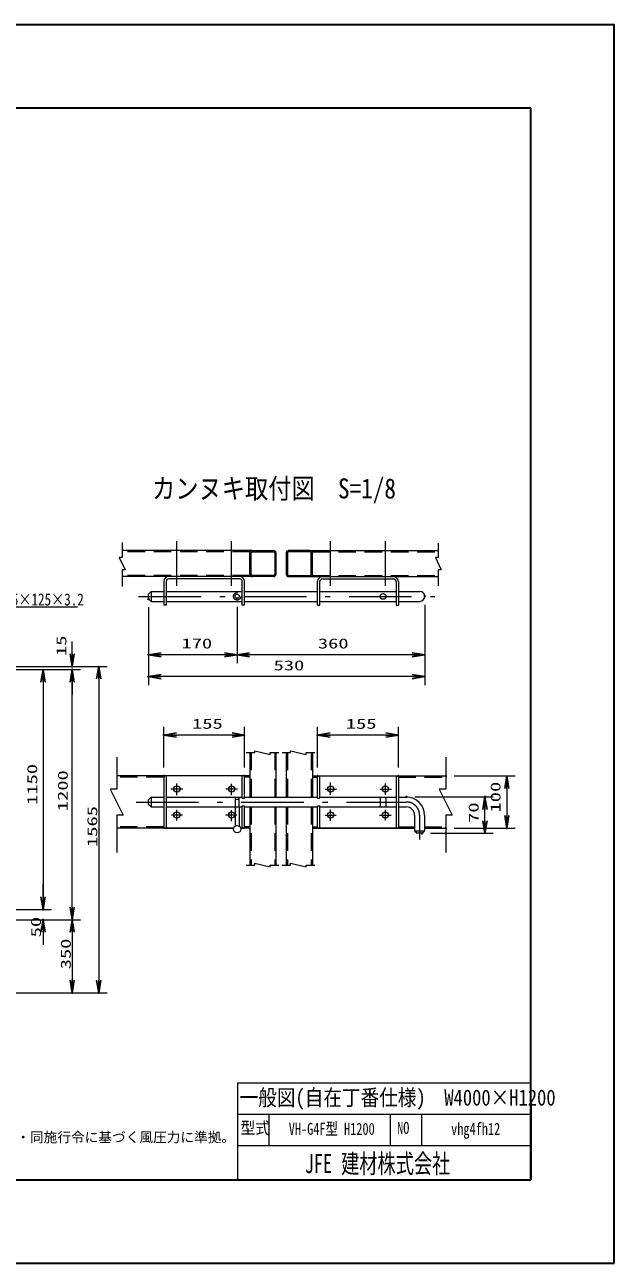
# Model space of a CAD drawing. Units: millimetres, scale not verified, with parts at other scales. Extents: x -4200 to 4200, y -2970 to 2970.
# Drawn here: x 1372 to 4200, y -2970 to 2970 of the extents above; entities that cross this region are included whole.
import ezdxf
from ezdxf.enums import TextEntityAlignment as Align

# ---------------------------------------------------------------- set-up
doc = ezdxf.new("R2010")
doc.units = ezdxf.units.MM
doc.header["$LTSCALE"] = 10
doc.header["$PDMODE"] = 32
doc.header["$PDSIZE"] = 5
doc.linetypes.add('USER1', pattern=[50.5, 30, -9, 2.5, -9])
doc.linetypes.add('USER2', pattern=[12.6, 8.4, -4.2])
for name, color, linetype, lineweight in [('0-0_2', 4, 'Continuous', 18), ('0-1_0', 7, 'Continuous', 25), ('0-3_30', 3, 'USER1', 9), ('0-4_6', 7, 'Continuous', 9), ('0-5_12', 7, 'Continuous', 9), ('0-6_18', 7, 'Continuous', 9), ('0-7_14', 7, 'Continuous', 9), ('0-8_23', 7, 'USER2', 9), ('0-9_1', 7, 'Continuous', 9), ('0-A_15', 7, 'Continuous', 9), ('1-2_22', 7, 'Continuous', 9), ('1-A_D-TTL-TXT', 2, 'Continuous', 25)]:
    doc.layers.add(name, color=color, linetype=linetype, lineweight=lineweight)
for name, color, linetype in [('0-2_Defpoints', 7, 'Continuous'), ('0-B_33', 3, 'Continuous'), ('1-9_32', 7, 'Continuous')]:
    doc.layers.add(name, color=color, linetype=linetype)
doc.styles.add('ＭＳ ゴシック', font='')
doc.styles.get('ＭＳ ゴシック').set_extended_font_data('MS Gothic')

# ---------------------------------------------------------------- blocks, each defined once
blk = doc.blocks.new('_OPEN')
at = {"layer": '0-1_0'}
blk.add_line((-10, 1.667), (0, 0), dxfattribs=at)
blk.add_lwpolyline([(-10, -1.667), (0, 0), (-10, 0)], dxfattribs=at)

msp = doc.modelspace()

# ---------------------------------------------------------------- linework, layer by layer
at = {"layer": '0-0_2'}
for p, q in [((2390.78, 178.25), (2390.78, -91.77)), ((2390.78, 178.25), (2390.78, -91.77)), ((3290.78, 188.49), (3290.78, -196.77)), ((3290.78, 188.25), (3290.78, -91.77)), ((1965.78, 175.75), (1965.78, -196.77)), ((1965.78, 175.75), (1965.78, -91.77)), ((1599.89, -47.65), (1599.89, 12.35)), ((2330.78, -51.77), (2025.78, -51.77)), ((3230.78, -51.77), (2450.78, -51.77)), ((875.84, -107.65), (1639.89, -107.65)), ((875.84, -107.65), (1766.89, -107.65)), ((730.84, -122.65), (1499.89, -122.65)), ((730.84, -122.65), (1639.89, -122.65)), ((770.84, -122.65), (1639.89, -122.65)), ((1726.89, -167.65), (1726.89, -1612.65)), ((3230.78, -156.77), (2025.78, -156.77)), ((1459.89, -182.65), (1459.89, -1212.65)), ((1599.89, -1262.65), (1599.89, -182.65)), ((1599.89, -182.65), (1599.89, -242.65)), ((2039.33, -593.09), (2039.33, -396.85)), ((2426.83, -593.09), (2426.83, -396.85)), ((2776.88, -593.09), (2776.88, -396.85)), ((3164.38, -593.09), (3164.38, -396.85)), ((2366.83, -436.85), (2099.33, -436.85)), ((3104.38, -436.85), (2836.88, -436.85)), ((3431.42, -633.09), (3724.46, -633.09)), ((3684.46, -693.09), (3684.46, -823.09)), ((3243.28, -733.09), (3619.46, -733.09)), ((3579.46, -848.09), (3579.46, -793.09)), ((3431.42, -883.09), (3724.46, -883.09)), ((3318.28, -908.09), (3619.46, -908.09)), ((1459.89, -1212.65), (1459.89, -1152.65)), ((730.84, -1272.65), (1499.89, -1272.65)), ((730.84, -1272.65), (1499.89, -1272.65)), ((1063.34, -1322.65), (1639.89, -1322.65)), ((1063.34, -1322.65), (1499.89, -1322.65)), ((1063.34, -1322.65), (1639.89, -1322.65)), ((1459.89, -1382.65), (1459.89, -1442.65)), ((1599.89, -1382.65), (1599.89, -1612.65)), ((875.84, -1672.65), (1639.89, -1672.65)), ((875.84, -1672.65), (1766.89, -1672.65))]:
    msp.add_line(p, q, dxfattribs=at)
at = {"layer": '0-0_2', "lineweight": 9}
for points in [[(1839.75, 487.42), (1839.75, 415.28), (1825.43, 415.28), (1854.08, 356.16), (1839.75, 356.16), (1839.75, 274.98)], [(3355.94, 483.29), (3355.94, 415.28), (3341.62, 415.28), (3370.26, 356.16), (3355.94, 356.16), (3355.94, 278.48)], [(2434.33, -521.27), (2475.29, -521.27), (2475.29, -512.32), (2548.94, -530.22), (2548.94, -521.27), (2590.6, -521.27)], [(2606.6, -521.27), (2647.56, -521.27), (2647.56, -512.32), (2721.22, -530.22), (2721.22, -521.27), (2762.87, -521.27)], [(1813.17, -542.82), (1813.17, -695.88), (1782.39, -695.88), (1843.96, -820.3), (1813.17, -820.3), (1813.17, -999.68)], [(3391.42, -542.82), (3391.42, -695.88), (3360.64, -695.88), (3422.2, -820.3), (3391.42, -820.3), (3391.42, -999.68)], [(2434.33, -1060.6), (2475.29, -1060.6), (2475.29, -1051.65), (2548.94, -1069.56), (2548.94, -1060.6), (2590.6, -1060.6)], [(2606.6, -1060.6), (2647.56, -1060.6), (2647.56, -1051.65), (2721.22, -1069.56), (2721.22, -1060.6), (2762.87, -1060.6)]]:
    msp.add_lwpolyline(points, dxfattribs=at)
at = {"layer": '0-2_Defpoints'}
for p in [(1965.78, 215.75), (2390.78, 218.25), (3290.78, 228.49), (3290.78, 228.25), (1965.78, -51.77), (2390.78, -51.77), (1599.89, -107.65), (1599.89, -122.65), (1965.78, -156.77), (2039.33, -436.85), (2776.88, -436.85), (2039.33, -633.09), (2426.83, -633.09), (2776.88, -633.09), (3164.38, -633.09), (3391.42, -633.09), (3203.28, -733.09), (3579.46, -733.09), (3391.42, -883.09), (3684.46, -883.09), (3278.28, -908.09), (1459.89, -1272.65), (1459.89, -1322.65), (1599.89, -1672.65), (1726.89, -1672.65)]:
    msp.add_point(p, dxfattribs=at)
at = {"layer": '0-3_30'}
for p, q in [((2101.83, 278.06), (2101.83, 493.39)), ((2364.33, 278.06), (2364.33, 493.39)), ((2839.38, 278.06), (2839.38, 493.39)), ((3101.88, 278.06), (3101.88, 493.39)), ((1917.9, 228.25), (3338.67, 228.25)), ((2131.12, -695.59), (2073.27, -695.59)), ((2101.83, -725.24), (2101.83, -669.15)), ((2392.29, -695.59), (2336.2, -695.59)), ((2364.33, -724.66), (2364.33, -670.32)), ((2812.48, -695.59), (2867.99, -695.59)), ((2839.38, -723.84), (2839.38, -664.83)), ((3075.41, -695.59), (3130.92, -695.59)), ((3101.88, -723.26), (3101.88, -668.92)), ((1905.85, -758.09), (3201.06, -758.09)), ((2128.78, -820.59), (2075.61, -820.59)), ((2101.83, -846.78), (2101.83, -795.36)), ((2389.85, -820.59), (2335.03, -820.59)), ((2364.33, -849.11), (2364.33, -796.53)), ((2813.65, -820.59), (2866.24, -820.59)), ((2839.38, -848.3), (2839.38, -793.96)), ((3073.08, -820.59), (3129.75, -820.59)), ((3101.88, -847.13), (3101.88, -795.12)), ((3265.78, -820.59), (3265.78, -938.37))]:
    msp.add_line(p, q, dxfattribs=at)
msp.add_arc((3203.28, -820.59), 62.5, 0, 90, dxfattribs=at)
at = {"layer": '0-4_6'}
for p, q in [((2451.86, 334), (2451.86, 437.5)), ((2457.61, 334), (2457.61, 437.5)), ((2462.61, 448.25), (2566.11, 448.25)), ((2462.61, 442.5), (2566.11, 442.5)), ((2571.11, 437.5), (2571.11, 334)), ((2576.86, 437.5), (2576.86, 334)), ((2626.86, 437.5), (2626.86, 334)), ((2632.61, 437.5), (2632.61, 334)), ((2741.11, 448.25), (2637.61, 448.25)), ((2741.11, 442.5), (2637.61, 442.5)), ((2746.11, 334), (2746.11, 437.5)), ((2751.86, 334), (2751.86, 437.5)), ((2566.11, 329), (2462.61, 329)), ((2566.11, 323.25), (2462.61, 323.25)), ((2637.61, 329), (2741.11, 329)), ((2637.61, 323.25), (2741.11, 323.25)), ((2451.86, -521.27), (2451.86, -734.34)), ((2576.86, -521.27), (2576.86, -734.34)), ((2626.86, -521.27), (2626.86, -734.34)), ((2751.86, -521.27), (2751.86, -733.09)), ((2451.86, -633.09), (1813.17, -633.09)), ((2751.86, -633.09), (3391.42, -633.09)), ((2451.86, -781.84), (2451.86, -1060.6)), ((2576.86, -781.84), (2576.86, -1060.6)), ((2626.86, -781.84), (2626.86, -1060.6)), ((2751.86, -783.09), (2751.86, -1060.6)), ((2374.01, -883.09), (1813.17, -883.09)), ((2451.86, -883.09), (2407.56, -883.09)), ((2751.86, -883.09), (3242.03, -883.09)), ((3289.53, -883.09), (3391.42, -883.09))]:
    msp.add_line(p, q, dxfattribs=at)
for centre, radius, start, end in [((2462.61, 437.5), 10.75, 90, 180), ((2462.61, 437.5), 5, 90, 180), ((2566.11, 437.5), 10.75, 0, 90), ((2566.11, 437.5), 5, 0, 90), ((2637.61, 437.5), 10.75, 90, 180), ((2637.61, 437.5), 5, 90, 180), ((2741.11, 437.5), 10.75, 0, 90), ((2741.11, 437.5), 5, 0, 90), ((2462.61, 334), 10.75, 180, 270), ((2462.61, 334), 5, 180, 270), ((2566.11, 334), 5, 270, 0), ((2566.11, 334), 10.75, 270, 0), ((2637.61, 334), 10.75, 180, 270), ((2637.61, 334), 5, 180, 270), ((2741.11, 334), 10.75, 270, 0), ((2741.11, 334), 5, 270, 0)]:
    msp.add_arc(centre, radius, start, end, dxfattribs=at)
at = {"layer": '0-5_12'}
for p, q in [((2039.33, 299.5), (2039.33, 185.75)), ((2050.58, 299.5), (2050.58, 185.75)), ((2403.08, 323.25), (2063.08, 323.25)), ((2403.08, 312), (2063.08, 312)), ((2415.58, 185.75), (2415.58, 299.5)), ((2426.83, 185.75), (2426.83, 299.5)), ((2776.88, 185.75), (2776.88, 299.5)), ((2788.13, 185.75), (2788.13, 299.5)), ((2802.13, 323.25), (3104.11, 323.25)), ((2802.13, 312), (3142.13, 312)), ((3102.61, 323.25), (3140.63, 323.25)), ((3164.38, 299.5), (3164.38, 185.75)), ((2050.58, 185.75), (2039.33, 185.75)), ((2426.83, 185.75), (2415.58, 185.75)), ((2776.88, 185.75), (2788.13, 185.75)), ((2050.58, -633.09), (2050.58, -883.09)), ((2415.58, -739.34), (2415.58, -633.09)), ((2788.13, -739.34), (2788.13, -633.09)), ((3153.13, -633.09), (3153.13, -883.09)), ((2415.58, -739.34), (2426.83, -739.34)), ((2776.88, -739.34), (2788.13, -739.34)), ((2415.58, -883.09), (2415.58, -776.84)), ((2415.58, -776.84), (2426.83, -776.84)), ((2776.88, -776.84), (2788.13, -776.84)), ((2788.13, -883.09), (2788.13, -776.84))]:
    msp.add_line(p, q, dxfattribs=at)
for points in [[(3153.13, 299.5), (3153.13, 185.75), (3164.38, 185.75)], [(2426.83, -739.34), (2426.83, -633.09), (2039.33, -633.09), (2039.33, -883.09), (2374.01, -883.09)], [(2776.88, -739.34), (2776.88, -633.09), (3164.38, -633.09), (3164.38, -883.09), (2776.88, -883.09), (2776.88, -776.84)], [(2407.56, -883.09), (2426.83, -883.09), (2426.83, -776.84)]]:
    msp.add_lwpolyline(points, dxfattribs=at)
for centre, radius, start, end in [((2063.08, 299.5), 23.75, 90, 180), ((2063.08, 299.5), 12.5, 90, 180), ((2403.08, 299.5), 23.75, 0, 90), ((2403.08, 299.5), 12.5, 0, 90), ((2800.63, 299.5), 23.75, 90, 180), ((2800.63, 299.5), 12.5, 90, 180), ((3140.63, 299.5), 23.75, 0, 90), ((3140.63, 299.5), 12.5, 0, 90)]:
    msp.add_arc(centre, radius, start, end, dxfattribs=at)
at = {"layer": '0-6_18'}
for centre in [(2101.83, -695.59), (2364.33, -695.59), (2839.38, -695.59), (3101.88, -695.59), (2101.83, -820.59), (2364.33, -820.59), (2839.38, -820.59), (3101.88, -820.59)]:
    msp.add_circle(centre, 15, dxfattribs=at)
at = {"layer": '0-7_14'}
for p, q in [((1965.78, 217), (1965.78, 239.5)), ((1978.28, 252), (2039.33, 252)), ((2050.58, 252), (2415.58, 252)), ((2426.83, 252), (2776.88, 252)), ((2788.13, 252), (3153.13, 252)), ((3164.38, 252), (3267.03, 252)), ((1978.28, 204.5), (1965.78, 217)), ((1978.28, 204.5), (2039.33, 204.5)), ((2050.58, 204.5), (2415.58, 204.5)), ((2426.83, 204.5), (2776.88, 204.5)), ((2788.13, 204.5), (3153.13, 204.5)), ((3164.38, 204.5), (3267.03, 204.5)), ((1965.78, -746.84), (1978.28, -734.34)), ((1965.78, -769.34), (1965.78, -746.84)), ((1978.28, -781.84), (1965.78, -769.34)), ((1978.28, -734.34), (1978.28, -781.84)), ((1978.28, -734.34), (2039.33, -734.34)), ((2050.58, -734.34), (2415.58, -734.34)), ((2426.83, -734.34), (2776.88, -734.34)), ((2788.13, -734.34), (3153.13, -734.34)), ((3164.38, -734.34), (3203.28, -734.34)), ((1978.28, -781.84), (2039.33, -781.84)), ((2050.58, -781.84), (2415.58, -781.84)), ((2426.83, -781.84), (2776.88, -781.84)), ((2788.13, -781.84), (3153.13, -781.84)), ((3164.38, -781.84), (3203.28, -781.84)), ((3242.03, -820.59), (3242.03, -895.59)), ((3289.53, -820.59), (3289.53, -895.59)), ((3242.03, -895.59), (3289.53, -895.59)), ((3242.03, -895.59), (3254.53, -908.09)), ((3277.03, -908.09), (3254.53, -908.09)), ((3277.03, -908.09), (3289.53, -895.59))]:
    msp.add_line(p, q, dxfattribs=at)
msp.add_lwpolyline([(1965.78, 239.5), (1978.28, 252), (1978.28, 204.5)], dxfattribs=at)
msp.add_circle((3090.78, 228.25), 13.75, dxfattribs=at)
for centre, radius, start in [((3267.03, 228.25), 23.75, 270), ((3203.28, -820.59), 86.25, 0), ((3203.28, -820.59), 38.75, 0)]:
    msp.add_arc(centre, radius, start, 90, dxfattribs=at)
at = {"layer": '0-8_23'}
for p, q in [((2453.09, 442.5), (1839.75, 442.5)), ((2750.62, 442.5), (3355.94, 442.5)), ((2453.09, 329), (1839.75, 329)), ((2750.62, 329), (3355.94, 329)), ((2457.61, -521.27), (2457.61, -734.34)), ((2571.11, -521.27), (2571.11, -734.34)), ((2632.61, -521.27), (2632.61, -734.34)), ((2746.11, -521.27), (2746.11, -734.34)), ((2039.33, -638.84), (1813.17, -638.84)), ((2451.86, -638.84), (2426.83, -638.84)), ((2751.86, -638.84), (2776.88, -638.84)), ((3164.38, -638.84), (3391.42, -638.84)), ((2380.78, -734.34), (2380.78, -783.09)), ((2400.78, -745.59), (2380.78, -745.59)), ((2400.78, -783.09), (2400.78, -734.34)), ((3077.03, -734.34), (3077.03, -781.84)), ((3104.53, -734.34), (3104.53, -781.84)), ((2457.61, -781.84), (2457.61, -1060.6)), ((2571.11, -781.84), (2571.11, -1060.6)), ((2632.61, -781.84), (2632.61, -1060.6)), ((2746.11, -781.84), (2746.11, -1060.6)), ((2039.33, -877.34), (1813.17, -877.34)), ((2451.86, -877.34), (2426.83, -877.34)), ((2751.86, -877.34), (2776.88, -877.34)), ((3164.38, -877.34), (3242.03, -877.34)), ((3289.53, -877.34), (3391.42, -877.34))]:
    msp.add_line(p, q, dxfattribs=at)
msp.add_circle((2390.78, 228.03), 17.5, dxfattribs=at)
at = {"layer": '0-9_1', "lineweight": 30}
for p, q in [((4199.76, -2969.87), (4199.76, 2969.63)), ((3799.26, 2569.63), (-3799.74, 2569.63)), ((3799.26, 2569.63), (3799.76, 2569.13)), ((3799.76, -2569.87), (3799.76, 2569.13)), ((3799.76, -2202.08), (3799.76, -2570.37)), ((-3799.74, -2570.37), (3799.26, -2570.37)), ((3799.76, -2569.87), (3799.26, -2570.37)), ((-4200.24, -2969.87), (4199.76, -2969.87))]:
    msp.add_line(p, q, dxfattribs=at)
at = {"layer": '0-9_1'}
for p, q in [((2462.61, 448.25), (1839.75, 448.25)), ((2741.11, 448.25), (3355.94, 448.25)), ((2462.61, 323.25), (1839.75, 323.25)), ((2741.11, 323.25), (3355.94, 323.25))]:
    msp.add_line(p, q, dxfattribs=at)
at = {"layer": '0-9_1', "lineweight": 30}
msp.add_lwpolyline([(4199.76, -2969.87), (4199.76, 2969.63), (-4200.24, 2969.63)], dxfattribs=at)
at = {"layer": '0-9_1'}
msp.add_lwpolyline([(835.84, -107.65), (995.19, 178.61), (1625.19, 178.61)], dxfattribs=at)
at = {"layer": '0-A_15'}
for p, q in [((2380.78, -783.09), (2380.78, -873.73)), ((2400.78, -783.09), (2400.78, -873.73))]:
    msp.add_line(p, q, dxfattribs=at)
for centre, radius in [((2390.78, 228.25), 10), ((2390.78, -888.09), 17.5)]:
    msp.add_circle(centre, radius, dxfattribs=at)
at = {"layer": '1-2_22'}
for p, q in [((2392.15, -2105.37), (2392.15, -2570.37)), ((2392.15, -2105.37), (3799.76, -2105.37)), ((2392.15, -2255.37), (3799.76, -2255.37)), ((2542.15, -2255.37), (2542.15, -2405.37)), ((3124.76, -2255.37), (3124.76, -2405.37)), ((3274.76, -2255.37), (3274.76, -2405.37)), ((2392.15, -2405.37), (3799.76, -2405.37))]:
    msp.add_line(p, q, dxfattribs=at)

# ---------------------------------------------------------------- block references
at = {"layer": '0-0_2', "xscale": 6, "yscale": 6}
for p, rotation in [((1599.89, -107.65), 270), ((1965.78, -51.77), 180), ((2390.78, -51.77), 180), ((1726.89, -107.65), 90), ((1459.89, -122.65), 90), ((1599.89, -122.65), 90), ((1599.89, -122.65), 90), ((1965.78, -156.77), 180), ((2039.33, -436.85), 180), ((2776.88, -436.85), 180), ((3684.46, -633.09), 90), ((3579.46, -733.09), 90), ((3684.46, -883.09), 270), ((3579.46, -908.09), 270), ((1459.89, -1272.65), 270), ((1459.89, -1272.65), 270), ((1599.89, -1322.65), 270), ((1459.89, -1322.65), 90), ((1599.89, -1322.65), 90), ((1599.89, -1672.65), 270), ((1726.89, -1672.65), 270)]:
    msp.add_blockref('_OPEN', p, dxfattribs=dict(at, rotation=rotation))
for p in [(2390.78, -51.77), (3290.78, -51.77), (3290.78, -156.77), (2426.83, -436.85), (3164.38, -436.85)]:
    msp.add_blockref('_OPEN', p, dxfattribs=at)

# ---------------------------------------------------------------- texts
at = {"layer": '0-0_2', "style": 'ＭＳ ゴシック', "width": 1.5}
for s, p in [('15', (1586.23, -57.92)), ('1150', (1446.42, -771.61)), ('1200', (1593.08, -801.85)), ('100', (3668.71, -808.09)), ('70', (3563.71, -858.09)), ('1565', (1734.35, -973.48)), ('50', (1464.15, -1406.88)), ('350', (1607.35, -1560.15))]:
    msp.add_text(s, height=48.09, rotation=90, dxfattribs=at).set_placement(p, align=Align.BOTTOM_LEFT)
for s, p in [('170', (2124.12, -36.02)), ('360', (2778.28, -36.02)), ('530', (2565.78, -141.02)), ('155', (2174.75, -421.1)), ('155', (2912.3, -421.1))]:
    msp.add_text(s, height=48.09, dxfattribs=at).set_placement(p, align=Align.BOTTOM_LEFT)
at = {"layer": '0-9_1', "style": 'ＭＳ ゴシック'}
for s, height, width, p in [('門柱\u3000□125×125×3.2', 57.73, 0.8, (995.19, 167.51)), ('一般図(自在丁番仕様)\u3000W4000×H1200', 76.97, 0.85, (2403.07, -2236.74))]:
    msp.add_text(s, height=height, dxfattribs=dict(at, width=width)).set_placement(p, align=Align.BOTTOM_LEFT)
at = {"layer": '0-B_33', "style": 'ＭＳ ゴシック'}
for s, height, width, p in [('カンヌキ取付図\u3000S=1/8', 96.19, 0.85, (1982.52, 668.9)), ('VH-G4F型 H1200', 57.73, 0.75, (2638.45, -2371.47)), ('vhg4fh12', 57.73, 0.75, (3417.26, -2371.47))]:
    msp.add_text(s, height=height, dxfattribs=dict(at, width=width)).set_placement(p, align=Align.BOTTOM_LEFT)
at = {"layer": '1-2_22', "style": 'ＭＳ ゴシック'}
for s, height, width, p in [('型式', 57.7, 0.9, (2407.05, -2366.97)), ('NO', 57.73, 0.75, (3158.18, -2366.88))]:
    msp.add_text(s, height=height, dxfattribs=dict(at, width=width)).set_placement(p, align=Align.BOTTOM_LEFT)
at = {"layer": '1-9_32', "style": 'ＭＳ ゴシック', "width": 0.7}
msp.add_text('JFE 建材株式会社', height=91.4, dxfattribs=at).set_placement((2715.59, -2565.18), align=Align.BOTTOM_LEFT)
at = {"layer": '1-A_D-TTL-TXT', "color": 7, "style": 'ＭＳ ゴシック'}
msp.add_text('（設計条件）風荷重：昭和57年改正 建築基準法・同施行令に基づく風圧力に準拠。', height=48.09, dxfattribs=at).set_placement((-78.46, -2403.97), align=Align.BOTTOM_LEFT)

doc.saveas('drawing.dxf')
